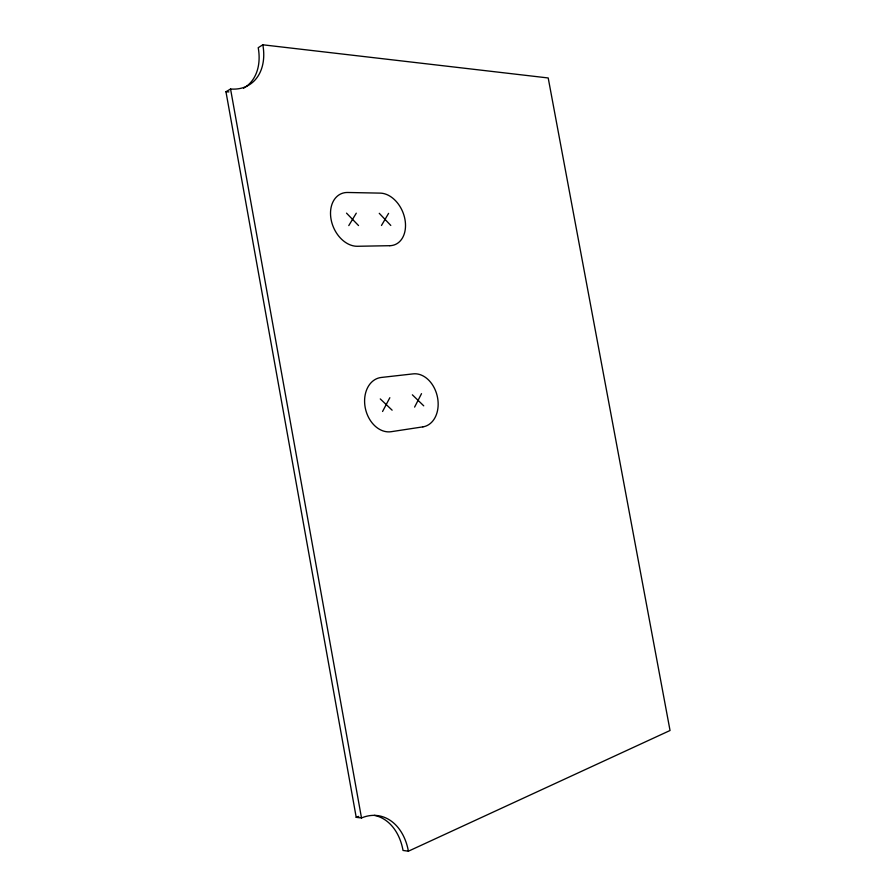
<?xml version="1.0" encoding="UTF-8"?>
<svg xmlns="http://www.w3.org/2000/svg" width="896" height="896" viewBox="0 0 896 896"><rect width="100%" height="100%" fill="white"/><g stroke="black" fill="none" stroke-linecap="round" stroke-linejoin="round"><path stroke-width="1.34" d="M414.602 407.098L421.512 393.658M382.558 411.488L389.85 397.701M381.472 225.478L388.584 213.36M348.779 225.59L356.283 213.181M374.371 815.349A53.95 39.357 -79.9 0 1 403.032 850.45L408.397 851.2L670.04 730.498L548.206 77.963L262.83 44.8L258.216 47.69A52.998 37.946 56.7 0 1 243.544 88.222M408.397 851.2A54.208 39.413 -80.1 0 0 361.502 817.958L356.216 817.342L225.96 91.762L230.552 88.995A53.245 37.99 56.8 0 0 262.83 44.8M380.274 398.922L392.123 410.178M412.362 394.822L423.741 405.843M346.517 213.136L358.534 225.557M379.254 213.304L390.79 225.445M230.552 88.995L361.502 817.958M228.883 91.885A52.998 37.946 56.7 0 1 225.96 91.762M356.216 817.342A53.95 39.357 -79.9 0 1 358.736 816.39M422.901 426.866L391.149 431.704A27.608 20.877 76 0 1 365.165 407.378A27.608 20.877 76 0 1 381.293 377.462L413.235 373.867A26.97 19.925 76.3 0 1 437.584 397.779A26.97 19.925 76.3 0 1 422.901 426.866M389.838 245.694L357.437 246.277A27.933 20.384 66.8 0 1 331.072 219.363A27.933 20.384 66.8 0 1 347.659 192.483L380.24 193.122A27.25 19.499 67.9 0 1 404.958 219.43A27.25 19.499 67.9 0 1 389.838 245.694"/></g></svg>
